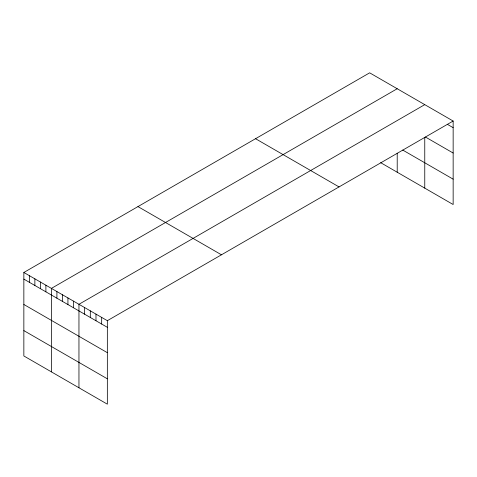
<?xml version="1.0" encoding="UTF-8"?>
<svg xmlns="http://www.w3.org/2000/svg" width="477" height="477" viewBox="0 0 477 477"><rect width="100%" height="100%" fill="white"/><g stroke="black" fill="none" stroke-linecap="round" stroke-linejoin="round"><path stroke-width="0.72" d="M453.15 121.033L107.343 320.681L107.343 404.174L23.85 355.967L23.85 272.48L369.657 72.826L453.15 121.033L453.15 204.52L380.682 162.681M397.21 88.734L51.403 288.388L51.403 371.875M424.763 104.642L78.955 304.29L78.955 387.783M447.474 124.39L453.15 127.663M425.395 137L453.15 153.028M402.719 150.046L453.15 179.161M255.541 138.712L339.034 186.918M137.966 206.595L221.459 254.796M23.85 272.48L107.343 320.681M23.85 279.111L107.343 327.317M23.85 304.475L107.343 352.676M23.85 330.609L107.343 378.81M424.763 137.364L424.763 188.135M397.21 153.2L397.21 172.227M101.667 317.402L101.667 324.038M95.984 314.128L95.984 320.759M90.308 310.849L90.308 317.479M84.632 307.57L84.632 314.206M73.446 301.112L73.446 307.743M67.931 297.928L67.931 304.564M62.421 294.75L62.421 301.381M56.912 291.566L56.912 298.203M45.893 285.204L45.893 291.841M40.384 282.02L40.384 288.657M34.869 278.842L34.869 285.473M29.359 275.658L29.359 282.295"/></g></svg>
